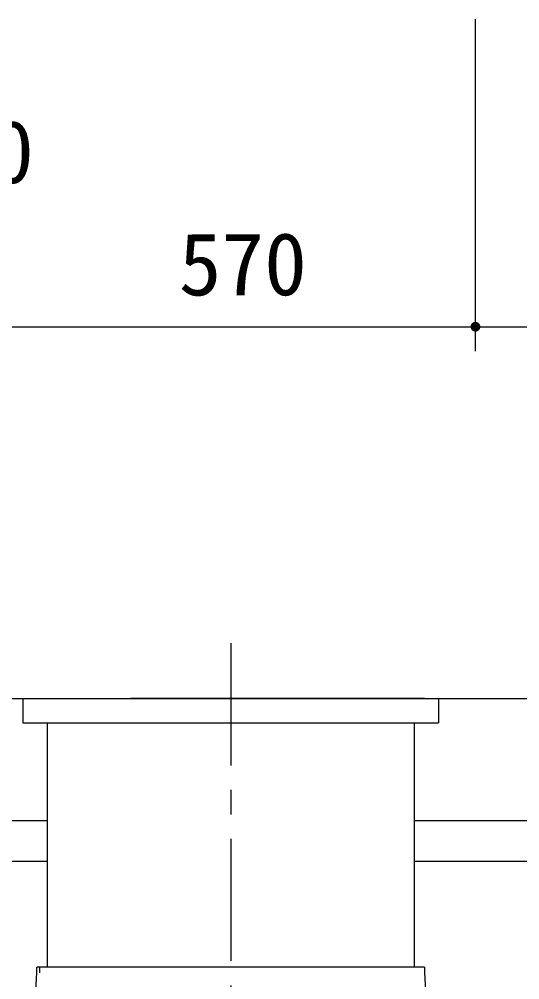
# Model space of a CAD drawing. Units: millimetres, scale not verified. Extents: x -8910 to 8910, y -6308 to 6308.
# Drawn here: x -3263 to -2649, y -1899 to -720 of the extents above; entities that cross this region are included whole.
import ezdxf
from ezdxf.enums import TextEntityAlignment as Align

# ---------------------------------------------------------------- set-up
doc = ezdxf.new("R2010")
doc.units = ezdxf.units.MM
doc.header["$LTSCALE"] = 30
doc.linetypes.add('CHAIN1', pattern=[8, 5, -1, 1, -1])
doc.linetypes.add('DASHED3', pattern=[4, 3, -1])
for name, color, linetype, lineweight in [('0-2_空気管', 3, 'Continuous', 25), ('0-3_製作', 5, 'Continuous', 25), ('0-4_機器', 2, 'Continuous', 25), ('0-8_0E', 3, 'Continuous', 25)]:
    doc.layers.add(name, color=color, linetype=linetype, lineweight=lineweight)
doc.styles.add('ＭＳ ゴシック', font='')
doc.styles.get('ＭＳ ゴシック').set_extended_font_data('MS Gothic')

msp = doc.modelspace()

# ---------------------------------------------------------------- linework, layer by layer
at = {"layer": '0-2_空気管', "linetype": 'CHAIN1'}
msp.add_line((-3004.07, -1485.75), (-3004.07, -1926.98), dxfattribs=at)
at = {"layer": '0-3_製作', "color": 2}
for p, q in [((-2703.82, -1127.09), (-2703.82, -719.5)), ((-2703.82, -1127.09), (-2703.82, -719.5)), ((-2703.82, -1097.09), (-2004.55, -1097.09))]:
    msp.add_line(p, q, dxfattribs=at)
at = {"layer": '0-3_製作'}
for points in [[(-2709.81, -1096.72), (-2703.82, -1097.09), (-2709.82, -1097.09)], [(-2709.81, -1096.72), (-2703.82, -1097.09), (-2709.82, -1097.09)], [(-2709.71, -1095.97), (-2703.82, -1097.09), (-2709.81, -1096.72)], [(-2709.71, -1095.97), (-2703.82, -1097.09), (-2709.81, -1096.72)], [(-2709.53, -1095.24), (-2703.82, -1097.09), (-2709.71, -1095.97)], [(-2709.53, -1095.24), (-2703.82, -1097.09), (-2709.71, -1095.97)], [(-2709.25, -1094.54), (-2703.82, -1097.09), (-2709.53, -1095.24)], [(-2709.25, -1094.54), (-2703.82, -1097.09), (-2709.53, -1095.24)], [(-2708.89, -1093.88), (-2703.82, -1097.09), (-2709.25, -1094.54)], [(-2708.89, -1093.88), (-2703.82, -1097.09), (-2709.25, -1094.54)], [(-2708.44, -1093.27), (-2703.82, -1097.09), (-2708.89, -1093.88)], [(-2708.44, -1093.27), (-2703.82, -1097.09), (-2708.89, -1093.88)], [(-2707.93, -1092.72), (-2703.82, -1097.09), (-2708.44, -1093.27)], [(-2707.93, -1092.72), (-2703.82, -1097.09), (-2708.44, -1093.27)], [(-2707.35, -1092.24), (-2703.82, -1097.09), (-2707.93, -1092.72)], [(-2707.35, -1092.24), (-2703.82, -1097.09), (-2707.93, -1092.72)], [(-2706.71, -1091.84), (-2703.82, -1097.09), (-2707.35, -1092.24)], [(-2706.71, -1091.84), (-2703.82, -1097.09), (-2707.35, -1092.24)], [(-2706.03, -1091.51), (-2703.82, -1097.09), (-2706.71, -1091.84)], [(-2706.03, -1091.51), (-2703.82, -1097.09), (-2706.71, -1091.84)], [(-2706.03, -1091.51), (-2703.82, -1091.09), (-2703.82, -1097.09)], [(-2705.31, -1091.28), (-2703.82, -1091.09), (-2706.03, -1091.51)], [(-2706.03, -1091.51), (-2703.82, -1091.09), (-2703.82, -1097.09)], [(-2705.31, -1091.28), (-2703.82, -1091.09), (-2706.03, -1091.51)], [(-2704.57, -1091.14), (-2703.82, -1091.09), (-2705.31, -1091.28)], [(-2704.57, -1091.14), (-2703.82, -1091.09), (-2705.31, -1091.28)], [(-2703.82, -1091.09), (-2697.82, -1097.09), (-2703.82, -1097.09)], [(-2703.44, -1091.11), (-2697.82, -1097.09), (-2703.82, -1091.09)], [(-2703.82, -1091.09), (-2697.82, -1097.09), (-2703.82, -1097.09)], [(-2703.44, -1091.11), (-2697.82, -1097.09), (-2703.82, -1091.09)], [(-2702.7, -1091.2), (-2697.82, -1097.09), (-2703.44, -1091.11)], [(-2702.7, -1091.2), (-2697.82, -1097.09), (-2703.44, -1091.11)], [(-2701.97, -1091.39), (-2697.82, -1097.09), (-2702.7, -1091.2)], [(-2701.97, -1091.39), (-2697.82, -1097.09), (-2702.7, -1091.2)], [(-2701.27, -1091.66), (-2697.82, -1097.09), (-2701.97, -1091.39)], [(-2701.27, -1091.66), (-2697.82, -1097.09), (-2701.97, -1091.39)], [(-2700.6, -1092.03), (-2697.82, -1097.09), (-2701.27, -1091.66)], [(-2700.6, -1092.03), (-2697.82, -1097.09), (-2701.27, -1091.66)], [(-2700, -1092.47), (-2697.82, -1097.09), (-2700.6, -1092.03)], [(-2700, -1092.47), (-2697.82, -1097.09), (-2700.6, -1092.03)], [(-2699.45, -1092.99), (-2697.82, -1097.09), (-2700, -1092.47)], [(-2699.45, -1092.99), (-2697.82, -1097.09), (-2700, -1092.47)], [(-2699.45, -1092.99), (-2697.87, -1096.34), (-2697.82, -1097.09)], [(-2698.97, -1093.57), (-2697.87, -1096.34), (-2699.45, -1092.99)], [(-2699.45, -1092.99), (-2697.87, -1096.34), (-2697.82, -1097.09)], [(-2698.97, -1093.57), (-2697.87, -1096.34), (-2699.45, -1092.99)], [(-2698.97, -1093.57), (-2698.01, -1095.6), (-2697.87, -1096.34)], [(-2698.56, -1094.2), (-2698.01, -1095.6), (-2698.97, -1093.57)], [(-2698.97, -1093.57), (-2698.01, -1095.6), (-2697.87, -1096.34)], [(-2698.56, -1094.2), (-2698.01, -1095.6), (-2698.97, -1093.57)], [(-2698.56, -1094.2), (-2698.24, -1094.88), (-2698.01, -1095.6)], [(-2698.56, -1094.2), (-2698.24, -1094.88), (-2698.01, -1095.6)], [(-2709.82, -1097.09), (-2708.19, -1101.2), (-2709.77, -1097.85)], [(-2709.82, -1097.09), (-2707.64, -1101.72), (-2708.19, -1101.2)], [(-2703.82, -1097.09), (-2707.64, -1101.72), (-2709.82, -1097.09)], [(-2709.82, -1097.09), (-2708.19, -1101.2), (-2709.77, -1097.85)], [(-2709.82, -1097.09), (-2707.64, -1101.72), (-2708.19, -1101.2)], [(-2703.82, -1097.09), (-2707.64, -1101.72), (-2709.82, -1097.09)], [(-2709.77, -1097.85), (-2708.67, -1100.62), (-2709.63, -1098.59)], [(-2709.77, -1097.85), (-2708.19, -1101.2), (-2708.67, -1100.62)], [(-2709.77, -1097.85), (-2708.67, -1100.62), (-2709.63, -1098.59)], [(-2709.77, -1097.85), (-2708.19, -1101.2), (-2708.67, -1100.62)], [(-2709.63, -1098.59), (-2709.08, -1099.98), (-2709.4, -1099.3)], [(-2709.63, -1098.59), (-2708.67, -1100.62), (-2709.08, -1099.98)], [(-2709.63, -1098.59), (-2709.08, -1099.98), (-2709.4, -1099.3)], [(-2709.63, -1098.59), (-2708.67, -1100.62), (-2709.08, -1099.98)], [(-2703.82, -1097.09), (-2707.03, -1102.16), (-2707.64, -1101.72)], [(-2703.82, -1097.09), (-2707.03, -1102.16), (-2707.64, -1101.72)], [(-2703.82, -1097.09), (-2706.37, -1102.52), (-2707.03, -1102.16)], [(-2703.82, -1097.09), (-2706.37, -1102.52), (-2707.03, -1102.16)], [(-2703.82, -1097.09), (-2705.67, -1102.8), (-2706.37, -1102.52)], [(-2703.82, -1097.09), (-2705.67, -1102.8), (-2706.37, -1102.52)], [(-2703.82, -1097.09), (-2704.94, -1102.99), (-2705.67, -1102.8)], [(-2703.82, -1097.09), (-2704.94, -1102.99), (-2705.67, -1102.8)], [(-2703.82, -1097.09), (-2704.2, -1103.08), (-2704.94, -1102.99)], [(-2703.82, -1097.09), (-2704.2, -1103.08), (-2704.94, -1102.99)], [(-2703.82, -1097.09), (-2703.82, -1103.09), (-2704.2, -1103.08)], [(-2703.82, -1097.09), (-2703.82, -1103.09), (-2704.2, -1103.08)], [(-2703.82, -1097.09), (-2703.07, -1103.05), (-2703.82, -1103.09)], [(-2703.82, -1097.09), (-2702.33, -1102.9), (-2703.07, -1103.05)], [(-2703.82, -1097.09), (-2701.61, -1102.67), (-2702.33, -1102.9)], [(-2703.82, -1097.09), (-2700.93, -1102.35), (-2701.61, -1102.67)], [(-2697.82, -1097.09), (-2700.93, -1102.35), (-2703.82, -1097.09)], [(-2703.82, -1097.09), (-2703.07, -1103.05), (-2703.82, -1103.09)], [(-2703.82, -1097.09), (-2702.33, -1102.9), (-2703.07, -1103.05)], [(-2703.82, -1097.09), (-2701.61, -1102.67), (-2702.33, -1102.9)], [(-2703.82, -1097.09), (-2700.93, -1102.35), (-2701.61, -1102.67)], [(-2697.82, -1097.09), (-2700.93, -1102.35), (-2703.82, -1097.09)], [(-2697.82, -1097.09), (-2700.29, -1101.95), (-2700.93, -1102.35)], [(-2697.82, -1097.09), (-2700.29, -1101.95), (-2700.93, -1102.35)], [(-2697.82, -1097.09), (-2699.71, -1101.47), (-2700.29, -1101.95)], [(-2697.82, -1097.09), (-2699.71, -1101.47), (-2700.29, -1101.95)], [(-2697.82, -1097.09), (-2699.2, -1100.92), (-2699.71, -1101.47)], [(-2697.82, -1097.09), (-2699.2, -1100.92), (-2699.71, -1101.47)], [(-2697.82, -1097.09), (-2698.75, -1100.31), (-2699.2, -1100.92)], [(-2697.82, -1097.09), (-2698.75, -1100.31), (-2699.2, -1100.92)], [(-2697.82, -1097.09), (-2698.39, -1099.65), (-2698.75, -1100.31)], [(-2697.82, -1097.09), (-2698.39, -1099.65), (-2698.75, -1100.31)], [(-2697.82, -1097.09), (-2698.11, -1098.95), (-2698.39, -1099.65)], [(-2697.82, -1097.09), (-2698.11, -1098.95), (-2698.39, -1099.65)], [(-2697.82, -1097.09), (-2697.93, -1098.22), (-2698.11, -1098.95)], [(-2697.82, -1097.09), (-2697.93, -1098.22), (-2698.11, -1098.95)], [(-2697.82, -1097.09), (-2697.83, -1097.47), (-2697.93, -1098.22)], [(-2697.82, -1097.09), (-2697.83, -1097.47), (-2697.93, -1098.22)]]:
    msp.add_solid(points, dxfattribs=at)
at = {"layer": '0-4_機器'}
for p, q in [((-3273.85, -1097.09), (-2703.82, -1097.09)), ((-7009.2, -1553.42), (-2260.7, -1553.42)), ((-2766.31, -1553.42), (-3127.11, -1553.42)), ((-3583.85, -1703.42), (-3229.07, -1703.42)), ((-2779.07, -1703.42), (-2543.82, -1703.42)), ((-3583.85, -1753.42), (-3229.07, -1753.42)), ((-2779.07, -1753.42), (-2543.82, -1753.42))]:
    msp.add_line(p, q, dxfattribs=at)
at = {"layer": '0-8_0E'}
for p, q in [((-3259.07, -1553.4), (-2749.07, -1553.4)), ((-3259.07, -1553.4), (-3259.07, -1583.4)), ((-2749.07, -1553.4), (-2749.07, -1583.4)), ((-3259.07, -1583.4), (-2749.07, -1583.4)), ((-3229.07, -1583.4), (-3229.07, -1883.4)), ((-2779.07, -1583.4), (-2779.07, -1883.4)), ((-3241.86, -1890.28), (-3241.74, -1883.4)), ((-2766.4, -1883.4), (-3241.74, -1883.4)), ((-2766.4, -1883.4), (-2766.28, -1890.28)), ((-3251.51, -2074.4), (-3241.87, -1890.4)), ((-2766.27, -1890.4), (-2756.63, -2074.4))]:
    msp.add_line(p, q, dxfattribs=at)
at = {"layer": '0-8_0E', "linetype": 'DASHED3'}
msp.add_line((-3238.36, -1890.4), (-3238.24, -1883.4), dxfattribs=at)

# ---------------------------------------------------------------- texts
at = {"layer": '0-3_製作', "color": 4, "style": 'ＭＳ ゴシック'}
msp.add_text('100', height=76.98, dxfattribs=at).set_placement((-3402.6, -943.82), align=Align.BOTTOM_LEFT)
msp.add_text('570', height=76.98, rotation=0.101, dxfattribs=at).set_placement((-3067.61, -1081.73), align=Align.BOTTOM_LEFT)

doc.saveas('drawing.dxf')
